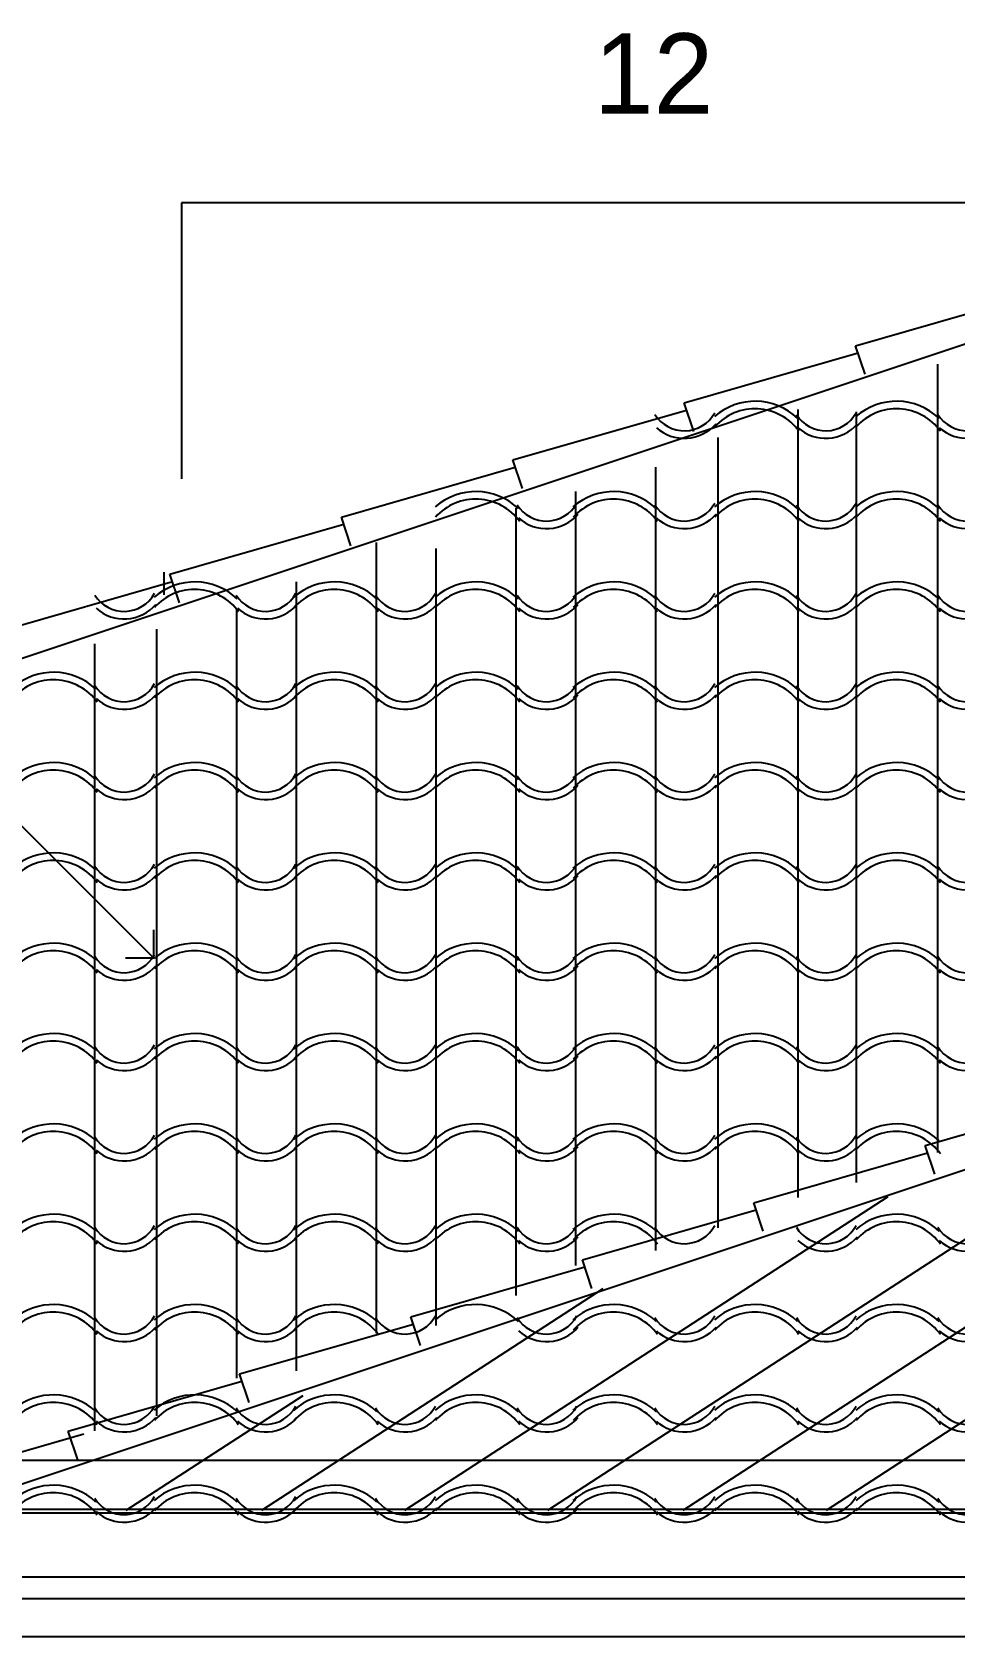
# Model space of a CAD drawing. Extents: x -92740 to -63661, y -15771 to -4391.
# Drawn here: x -90697.4 to -90605.4, y -9655.3 to -9495.4 of the extents above; entities that cross this region are included whole.
import ezdxf
from ezdxf.enums import TextEntityAlignment as Align

# ---------------------------------------------------------------- set-up
doc = ezdxf.new("R2010")
doc.units = 0
doc.header["$MEASUREMENT"] = 0
doc.layers.add('ELEVATIONS', color=7, linetype='Continuous')
doc.layers.add('ROOFTILE', color=7, linetype='Continuous')
doc.styles.add('DCADTXTSTYLE1', font='AVG_TP')

msp = doc.modelspace()

# ---------------------------------------------------------------- linework, layer by layer
at = {"layer": 'ELEVATIONS', "color": 1, "linetype": 'Continuous', "ltscale": 18}
for p, q in [((-90954.97, -9643.28), (-90517.37, -9497.42)), ((-90615.33, -9526.62), (-90598.02, -9521.64)), ((-90614.38, -9529.46), (-90615.33, -9526.62)), ((-90632.41, -9532.31), (-90615.09, -9527.33)), ((-90649.48, -9538), (-90632.17, -9533.02)), ((-90631.46, -9535.15), (-90632.41, -9532.31)), ((-90648.53, -9540.85), (-90649.48, -9538)), ((-90666.56, -9543.69), (-90649.25, -9538.71)), ((-90683.64, -9549.38), (-90666.32, -9544.4)), ((-90665.61, -9546.54), (-90666.56, -9543.69)), ((-90684.25, -9549.17), (-90684.25, -9551.42)), ((-90700.71, -9555.08), (-90683.4, -9550.1)), ((-90682.69, -9552.23), (-90683.64, -9549.38)), ((-90708.22, -9643.28), (-90452, -9557.88)), ((-90608.4, -9606.31), (-90591.09, -9601.32)), ((-90607.45, -9609.15), (-90608.4, -9606.31)), ((-90625.47, -9612), (-90608.16, -9607.02)), ((-90642.55, -9617.69), (-90625.24, -9612.71)), ((-90624.53, -9614.84), (-90625.47, -9612)), ((-90641.6, -9620.54), (-90642.55, -9617.69)), ((-90659.63, -9623.38), (-90642.31, -9618.4)), ((-90676.7, -9629.07), (-90659.39, -9624.09)), ((-90658.68, -9626.23), (-90659.63, -9623.38)), ((-90675.76, -9631.92), (-90676.7, -9629.07)), ((-90693.78, -9634.77), (-90676.47, -9629.79)), ((-90709.53, -9640.02), (-90692.22, -9635.04)), ((-90692.83, -9637.61), (-90693.78, -9634.77)), ((-90356.22, -9642.57), (-90952.75, -9642.57)), ((-90356.22, -9649.31), (-90949.75, -9649.31)), ((-90946.74, -9651.44), (-90356.22, -9651.44)), ((-90356.22, -9655.27), (-90943, -9655.27))]:
    msp.add_line(p, q, dxfattribs=at)
at = {"layer": 'ELEVATIONS', "color": 1, "linetype": 'Continuous', "ltscale": 12}
for p, q in [((-90595.5, -9512.39), (-90682.5, -9512.39)), ((-90682.5, -9512.39), (-90682.5, -9539.89)), ((-90685.25, -9587.64), (-90685.25, -9584.81)), ((-90685.25, -9587.64), (-90688.08, -9587.64))]:
    msp.add_line(p, q, dxfattribs=at)
at = {"layer": 'ELEVATIONS', "color": 2, "linetype": 'Continuous', "ltscale": 12}
msp.add_line((-90730, -9542.89), (-90685.25, -9587.64), dxfattribs=at)
at = {"layer": 'ELEVATIONS', "color": 7, "linetype": 'Continuous', "ltscale": 18}
for p, q in [((-90618.25, -9642.64), (-90525.95, -9582.72)), ((-90632.5, -9642.64), (-90554.49, -9592)), ((-90646, -9642.64), (-90582.31, -9601.29)), ((-90660.25, -9642.64), (-90612.09, -9611.38)), ((-90674.5, -9642.64), (-90640.48, -9620.55)), ((-90688, -9642.64), (-90670.38, -9631.2))]:
    msp.add_line(p, q, dxfattribs=at)
at = {"layer": 'ELEVATIONS', "color": 2, "linetype": 'Continuous', "ltscale": 18}
for p, q in [((-91067.19, -9637.67), (-89994.25, -9637.67)), ((-91081.72, -9642.92), (-90541, -9642.92))]:
    msp.add_line(p, q, dxfattribs=at)
at = {"layer": 'ROOFTILE', "color": 7, "linetype": 'Continuous', "ltscale": 18}
for p, q in [((-90607.14, -9607), (-90607.14, -9528.46)), ((-90621.07, -9611.5), (-90621.07, -9532.97)), ((-90615.25, -9610), (-90615.25, -9533.21)), ((-90629.04, -9614.5), (-90629.04, -9535.76)), ((-90635.24, -9616.75), (-90635.24, -9538.72)), ((-90643.21, -9618.25), (-90643.21, -9541.15)), ((-90649.15, -9621.25), (-90649.15, -9542.8)), ((-90663.06, -9625), (-90663.06, -9546.22)), ((-90657.12, -9624.25), (-90657.12, -9546.83)), ((-90671.03, -9628.75), (-90671.03, -9550.15)), ((-90676.97, -9629.5), (-90676.97, -9552.9)), ((-90684.94, -9633.25), (-90684.94, -9554.87)), ((-90691.14, -9634.75), (-90691.14, -9556.32))]:
    msp.add_line(p, q, dxfattribs=at)
for centre, radius, start, end in [((-90625.35, -9538.31), 6.16, 46.5154, 131.1465), ((-90625.35, -9538.31), 5.41, 36.0644, 138.0128), ((-90611.25, -9538.31), 6.16, 46.5154, 131.1465), ((-90611.25, -9538.31), 5.41, 36.0644, 138.0128), ((-90632.4, -9531.65), 3.44, 211.6504, 331.6052), ((-90632.4, -9531.65), 4.19, 228.3381, 319.0707), ((-90618.31, -9531.65), 3.44, 211.6504, 331.6052), ((-90618.31, -9531.65), 4.19, 228.3381, 319.0707), ((-90604.21, -9531.65), 3.44, 211.6504, 331.6052), ((-90604.21, -9531.65), 4.19, 228.3381, 319.0707), ((-90653.17, -9547.31), 6.16, 46.5154, 131.1465), ((-90639.44, -9547.31), 6.16, 46.5154, 131.1465), ((-90625.35, -9547.31), 6.16, 46.5154, 131.1465), ((-90611.25, -9547.31), 6.16, 46.5154, 131.1465), ((-90653.17, -9547.31), 5.41, 36.0644, 138.0128), ((-90646.13, -9540.65), 3.44, 211.6504, 331.6052), ((-90639.44, -9547.31), 5.41, 36.0644, 138.0128), ((-90632.4, -9540.65), 3.44, 211.6504, 331.6052), ((-90625.35, -9547.31), 5.41, 36.0644, 138.0128), ((-90618.31, -9540.65), 3.44, 211.6504, 331.6052), ((-90611.25, -9547.31), 5.41, 36.0644, 138.0128), ((-90604.21, -9540.65), 3.44, 211.6504, 331.6052), ((-90646.13, -9540.65), 4.19, 228.3381, 319.0707), ((-90632.4, -9540.65), 4.19, 228.3381, 319.0707), ((-90618.31, -9540.65), 4.19, 228.3381, 319.0707), ((-90604.21, -9540.65), 4.19, 228.3381, 319.0707), ((-90681.17, -9556.31), 6.16, 46.5154, 131.1465), ((-90667.26, -9556.31), 6.16, 46.5154, 131.1465), ((-90653.17, -9556.31), 6.16, 46.5154, 131.1465), ((-90639.44, -9556.31), 6.16, 46.5154, 131.1465), ((-90625.35, -9556.31), 6.16, 46.5154, 131.1465), ((-90611.25, -9556.31), 6.16, 46.5154, 131.1465), ((-90688.21, -9549.65), 3.44, 211.6504, 331.6052), ((-90688.21, -9549.65), 4.19, 228.3381, 319.0707), ((-90681.17, -9556.31), 5.41, 36.0644, 138.0128), ((-90674.12, -9549.65), 3.44, 211.6504, 331.6052), ((-90674.12, -9549.65), 4.19, 228.3381, 319.0707), ((-90667.26, -9556.31), 5.41, 36.0644, 138.0128), ((-90660.22, -9549.65), 3.44, 211.6504, 331.6052), ((-90660.22, -9549.65), 4.19, 228.3381, 319.0707), ((-90653.17, -9556.31), 5.41, 36.0644, 138.0128), ((-90646.13, -9549.65), 3.44, 211.6504, 331.6052), ((-90646.13, -9549.65), 4.19, 228.3381, 319.0707), ((-90639.44, -9556.31), 5.41, 36.0644, 138.0128), ((-90632.4, -9549.65), 3.44, 211.6504, 331.6052), ((-90632.4, -9549.65), 4.19, 228.3381, 319.0707), ((-90625.35, -9556.31), 5.41, 36.0644, 138.0128), ((-90618.31, -9549.65), 3.44, 211.6504, 331.6052), ((-90618.31, -9549.65), 4.19, 228.3381, 319.0707), ((-90611.25, -9556.31), 5.41, 36.0644, 138.0128), ((-90604.21, -9549.65), 3.44, 211.6504, 331.6052), ((-90604.21, -9549.65), 4.19, 228.3381, 319.0707), ((-90695.25, -9565.31), 6.16, 46.5154, 131.1465), ((-90695.25, -9565.31), 5.41, 36.0644, 138.0128), ((-90688.21, -9558.65), 3.44, 211.6504, 331.6052), ((-90681.17, -9565.31), 6.16, 46.5154, 131.1465), ((-90681.17, -9565.31), 5.41, 36.0644, 138.0128), ((-90674.12, -9558.65), 3.44, 211.6504, 331.6052), ((-90667.26, -9565.31), 6.16, 46.5154, 131.1465), ((-90667.26, -9565.31), 5.41, 36.0644, 138.0128), ((-90660.22, -9558.65), 3.44, 211.6504, 331.6052), ((-90653.17, -9565.31), 6.16, 46.5154, 131.1465), ((-90653.17, -9565.31), 5.41, 36.0644, 138.0128), ((-90646.13, -9558.65), 3.44, 211.6504, 331.6052), ((-90639.44, -9565.31), 6.16, 46.5154, 131.1465), ((-90639.44, -9565.31), 5.41, 36.0644, 138.0128), ((-90632.4, -9558.65), 3.44, 211.6504, 331.6052), ((-90625.35, -9565.31), 6.16, 46.5154, 131.1465), ((-90625.35, -9565.31), 5.41, 36.0644, 138.0128), ((-90618.31, -9558.65), 3.44, 211.6504, 331.6052), ((-90611.25, -9565.31), 6.16, 46.5154, 131.1465), ((-90611.25, -9565.31), 5.41, 36.0644, 138.0128), ((-90604.21, -9558.65), 3.44, 211.6504, 331.6052), ((-90688.21, -9558.65), 4.19, 228.3381, 319.0707), ((-90674.12, -9558.65), 4.19, 228.3381, 319.0707), ((-90660.22, -9558.65), 4.19, 228.3381, 319.0707), ((-90646.13, -9558.65), 4.19, 228.3381, 319.0707), ((-90632.4, -9558.65), 4.19, 228.3381, 319.0707), ((-90618.31, -9558.65), 4.19, 228.3381, 319.0707), ((-90604.21, -9558.65), 4.19, 228.3381, 319.0707), ((-90695.25, -9574.31), 6.16, 46.5154, 131.1465), ((-90681.17, -9574.31), 6.16, 46.5154, 131.1465), ((-90667.26, -9574.31), 6.16, 46.5154, 131.1465), ((-90653.17, -9574.31), 6.16, 46.5154, 131.1465), ((-90639.44, -9574.31), 6.16, 46.5154, 131.1465), ((-90625.35, -9574.31), 6.16, 46.5154, 131.1465), ((-90611.25, -9574.31), 6.16, 46.5154, 131.1465), ((-90695.25, -9574.31), 5.41, 36.0644, 138.0128), ((-90688.21, -9567.65), 3.44, 211.6504, 331.6052), ((-90681.17, -9574.31), 5.41, 36.0644, 138.0128), ((-90674.12, -9567.65), 3.44, 211.6504, 331.6052), ((-90667.26, -9574.31), 5.41, 36.0644, 138.0128), ((-90660.22, -9567.65), 3.44, 211.6504, 331.6052), ((-90653.17, -9574.31), 5.41, 36.0644, 138.0128), ((-90646.13, -9567.65), 3.44, 211.6504, 331.6052), ((-90639.44, -9574.31), 5.41, 36.0644, 138.0128), ((-90632.4, -9567.65), 3.44, 211.6504, 331.6052), ((-90625.35, -9574.31), 5.41, 36.0644, 138.0128), ((-90618.31, -9567.65), 3.44, 211.6504, 331.6052), ((-90611.25, -9574.31), 5.41, 36.0644, 138.0128), ((-90604.21, -9567.65), 3.44, 211.6504, 331.6052), ((-90688.21, -9567.65), 4.19, 228.3381, 319.0707), ((-90674.12, -9567.65), 4.19, 228.3381, 319.0707), ((-90660.22, -9567.65), 4.19, 228.3381, 319.0707), ((-90646.13, -9567.65), 4.19, 228.3381, 319.0707), ((-90632.4, -9567.65), 4.19, 228.3381, 319.0707), ((-90618.31, -9567.65), 4.19, 228.3381, 319.0707), ((-90604.21, -9567.65), 4.19, 228.3381, 319.0707), ((-90695.25, -9583.31), 6.16, 46.5154, 131.1465), ((-90695.25, -9583.31), 5.41, 36.0644, 138.0128), ((-90681.17, -9583.31), 6.16, 46.5154, 131.1465), ((-90681.17, -9583.31), 5.41, 36.0644, 138.0128), ((-90667.26, -9583.31), 6.16, 46.5154, 131.1465), ((-90667.26, -9583.31), 5.41, 36.0644, 138.0128), ((-90653.17, -9583.31), 6.16, 46.5154, 131.1465), ((-90653.17, -9583.31), 5.41, 36.0644, 138.0128), ((-90639.44, -9583.31), 6.16, 46.5154, 131.1465), ((-90639.44, -9583.31), 5.41, 36.0644, 138.0128), ((-90625.35, -9583.31), 6.16, 46.5154, 131.1465), ((-90625.35, -9583.31), 5.41, 36.0644, 138.0128), ((-90611.25, -9583.31), 6.16, 46.5154, 131.1465), ((-90611.25, -9583.31), 5.41, 36.0644, 138.0128), ((-90688.21, -9576.65), 3.44, 211.6504, 331.6052), ((-90688.21, -9576.65), 4.19, 228.3381, 319.0707), ((-90674.12, -9576.65), 3.44, 211.6504, 331.6052), ((-90674.12, -9576.65), 4.19, 228.3381, 319.0707), ((-90660.22, -9576.65), 3.44, 211.6504, 331.6052), ((-90660.22, -9576.65), 4.19, 228.3381, 319.0707), ((-90646.13, -9576.65), 3.44, 211.6504, 331.6052), ((-90646.13, -9576.65), 4.19, 228.3381, 319.0707), ((-90632.4, -9576.65), 3.44, 211.6504, 331.6052), ((-90632.4, -9576.65), 4.19, 228.3381, 319.0707), ((-90618.31, -9576.65), 3.44, 211.6504, 331.6052), ((-90618.31, -9576.65), 4.19, 228.3381, 319.0707), ((-90604.21, -9576.65), 3.44, 211.6504, 331.6052), ((-90604.21, -9576.65), 4.19, 228.3381, 319.0707), ((-90695.25, -9592.31), 6.16, 46.5154, 131.1465), ((-90695.25, -9592.31), 5.41, 36.0644, 138.0128), ((-90688.21, -9585.65), 3.44, 211.6504, 331.6052), ((-90681.17, -9592.31), 6.16, 46.5154, 131.1465), ((-90681.17, -9592.31), 5.41, 36.0644, 138.0128), ((-90674.12, -9585.65), 3.44, 211.6504, 331.6052), ((-90667.26, -9592.31), 6.16, 46.5154, 131.1465), ((-90667.26, -9592.31), 5.41, 36.0644, 138.0128), ((-90660.22, -9585.65), 3.44, 211.6504, 331.6052), ((-90653.17, -9592.31), 6.16, 46.5154, 131.1465), ((-90653.17, -9592.31), 5.41, 36.0644, 138.0128), ((-90646.13, -9585.65), 3.44, 211.6504, 331.6052), ((-90639.44, -9592.31), 6.16, 46.5154, 131.1465), ((-90639.44, -9592.31), 5.41, 36.0644, 138.0128), ((-90632.4, -9585.65), 3.44, 211.6504, 331.6052), ((-90625.35, -9592.31), 6.16, 46.5154, 131.1465), ((-90625.35, -9592.31), 5.41, 36.0644, 138.0128), ((-90618.31, -9585.65), 3.44, 211.6504, 331.6052), ((-90611.25, -9592.31), 6.16, 46.5154, 131.1465), ((-90611.25, -9592.31), 5.41, 36.0644, 138.0128), ((-90604.21, -9585.65), 3.44, 211.6504, 331.6052), ((-90688.21, -9585.65), 4.19, 228.3381, 319.0707), ((-90674.12, -9585.65), 4.19, 228.3381, 319.0707), ((-90660.22, -9585.65), 4.19, 228.3381, 319.0707), ((-90646.13, -9585.65), 4.19, 228.3381, 319.0707), ((-90632.4, -9585.65), 4.19, 228.3381, 319.0707), ((-90618.31, -9585.65), 4.19, 228.3381, 319.0707), ((-90604.21, -9585.65), 4.19, 228.3381, 319.0707), ((-90695.25, -9601.31), 6.16, 46.5154, 131.1465), ((-90681.17, -9601.31), 6.16, 46.5154, 131.1465), ((-90667.26, -9601.31), 6.16, 46.5154, 131.1465), ((-90653.17, -9601.31), 6.16, 46.5154, 131.1465), ((-90639.44, -9601.31), 6.16, 46.5154, 131.1465), ((-90625.35, -9601.31), 6.16, 46.5154, 131.1465), ((-90611.25, -9601.31), 6.16, 46.5154, 131.1465), ((-90695.25, -9601.31), 5.41, 36.0644, 138.0128), ((-90688.21, -9594.65), 3.44, 211.6504, 331.6052), ((-90681.17, -9601.31), 5.41, 36.0644, 138.0128), ((-90674.12, -9594.65), 3.44, 211.6504, 331.6052), ((-90667.26, -9601.31), 5.41, 36.0644, 138.0128), ((-90660.22, -9594.65), 3.44, 211.6504, 331.6052), ((-90653.17, -9601.31), 5.41, 36.0644, 138.0128), ((-90646.13, -9594.65), 3.44, 211.6504, 331.6052), ((-90639.44, -9601.31), 5.41, 36.0644, 138.0128), ((-90632.4, -9594.65), 3.44, 211.6504, 331.6052), ((-90625.35, -9601.31), 5.41, 36.0644, 138.0128), ((-90618.31, -9594.65), 3.44, 211.6504, 331.6052), ((-90611.25, -9601.31), 5.41, 36.0644, 138.0128), ((-90604.21, -9594.65), 3.44, 211.6504, 331.6052), ((-90688.21, -9594.65), 4.19, 228.3381, 319.0707), ((-90674.12, -9594.65), 4.19, 228.3381, 319.0707), ((-90660.22, -9594.65), 4.19, 228.3381, 319.0707), ((-90646.13, -9594.65), 4.19, 228.3381, 319.0707), ((-90632.4, -9594.65), 4.19, 228.3381, 319.0707), ((-90618.31, -9594.65), 4.19, 228.3381, 319.0707), ((-90604.21, -9594.65), 4.19, 228.3381, 319.0707), ((-90695.25, -9610.31), 6.16, 46.5154, 131.1465), ((-90695.25, -9610.31), 5.41, 36.0644, 138.0128), ((-90681.17, -9610.31), 6.16, 46.5154, 131.1465), ((-90681.17, -9610.31), 5.41, 36.0644, 138.0128), ((-90667.26, -9610.31), 6.16, 46.5154, 131.1465), ((-90667.26, -9610.31), 5.41, 36.0644, 138.0128), ((-90653.17, -9610.31), 6.16, 46.5154, 131.1465), ((-90653.17, -9610.31), 5.41, 36.0644, 138.0128), ((-90639.44, -9610.31), 6.16, 46.5154, 131.1465), ((-90639.44, -9610.31), 5.41, 36.0644, 138.0128), ((-90625.35, -9610.31), 6.16, 46.5154, 131.1465), ((-90625.35, -9610.31), 5.41, 36.0644, 138.0128), ((-90611.25, -9610.31), 6.16, 46.5154, 131.1465), ((-90611.25, -9610.31), 5.41, 36.0644, 138.0128), ((-90688.21, -9603.65), 3.44, 211.6504, 331.6052), ((-90688.21, -9603.65), 4.19, 228.3381, 319.0707), ((-90674.12, -9603.65), 3.44, 211.6504, 331.6052), ((-90674.12, -9603.65), 4.19, 228.3381, 319.0707), ((-90660.22, -9603.65), 3.44, 211.6504, 331.6052), ((-90660.22, -9603.65), 4.19, 228.3381, 319.0707), ((-90646.13, -9603.65), 3.44, 211.6504, 331.6052), ((-90646.13, -9603.65), 4.19, 228.3381, 319.0707), ((-90632.4, -9603.65), 3.44, 211.6504, 331.6052), ((-90632.4, -9603.65), 4.19, 228.3381, 319.0707), ((-90618.31, -9603.65), 3.44, 211.6504, 331.6052), ((-90618.31, -9603.65), 4.19, 228.3381, 319.0707), ((-90695.25, -9619.31), 6.16, 46.5154, 131.1465), ((-90681.17, -9619.31), 6.16, 46.5154, 131.1465), ((-90667.26, -9619.31), 6.16, 46.5154, 131.1465), ((-90653.17, -9619.31), 6.16, 46.5154, 131.1465), ((-90639.44, -9619.31), 6.16, 46.5154, 131.1465), ((-90611.25, -9619.31), 6.16, 46.5154, 131.1465), ((-90695.25, -9619.31), 5.41, 36.0644, 138.0128), ((-90688.21, -9612.65), 3.44, 211.6504, 331.6052), ((-90681.17, -9619.31), 5.41, 36.0644, 138.0128), ((-90674.12, -9612.65), 3.44, 211.6504, 331.6052), ((-90667.26, -9619.31), 5.41, 36.0644, 138.0128), ((-90660.22, -9612.65), 3.44, 211.6504, 331.6052), ((-90653.17, -9619.31), 5.41, 36.0644, 138.0128), ((-90646.13, -9612.65), 3.44, 211.6504, 331.6052), ((-90639.44, -9619.31), 5.41, 36.0644, 138.0128), ((-90632.4, -9612.65), 3.44, 211.6504, 331.6052), ((-90618.31, -9612.65), 3.44, 211.6504, 331.6052), ((-90611.25, -9619.31), 5.41, 36.0644, 138.0128), ((-90604.21, -9612.65), 3.44, 211.6504, 331.6052), ((-90688.21, -9612.65), 4.19, 228.3381, 319.0707), ((-90674.12, -9612.65), 4.19, 228.3381, 319.0707), ((-90660.22, -9612.65), 4.19, 228.3381, 319.0707), ((-90646.13, -9612.65), 4.19, 228.3381, 319.0707), ((-90618.31, -9612.65), 4.19, 228.3381, 319.0707), ((-90604.21, -9612.65), 4.19, 228.3381, 319.0707), ((-90695.25, -9628.31), 6.16, 46.5154, 131.1465), ((-90681.17, -9628.31), 6.16, 46.5154, 131.1465), ((-90667.26, -9628.31), 6.16, 46.5154, 131.1465), ((-90653.17, -9628.31), 6.16, 46.5154, 131.1465), ((-90639.44, -9628.31), 6.16, 46.5154, 131.1465), ((-90625.35, -9628.31), 6.16, 46.5154, 131.1465), ((-90611.25, -9628.31), 6.16, 46.5154, 131.1465), ((-90695.25, -9628.31), 5.41, 36.0644, 138.0128), ((-90688.21, -9621.65), 3.44, 211.6504, 331.6052), ((-90688.21, -9621.65), 4.19, 228.3381, 319.0707), ((-90681.17, -9628.31), 5.41, 36.0644, 138.0128), ((-90674.12, -9621.65), 3.44, 211.6504, 331.6052), ((-90674.12, -9621.65), 4.19, 228.3381, 319.0707), ((-90667.26, -9628.31), 5.41, 36.0644, 138.0128), ((-90660.22, -9621.65), 3.44, 211.6504, 331.6052), ((-90646.13, -9621.65), 3.44, 211.6504, 331.6052), ((-90646.13, -9621.65), 4.19, 228.3381, 319.0707), ((-90639.44, -9628.31), 5.41, 36.0644, 138.0128), ((-90632.4, -9621.65), 3.44, 211.6504, 331.6052), ((-90632.4, -9621.65), 4.19, 228.3381, 319.0707), ((-90625.35, -9628.31), 5.41, 36.0644, 138.0128), ((-90618.31, -9621.65), 3.44, 211.6504, 331.6052), ((-90618.31, -9621.65), 4.19, 228.3381, 319.0707), ((-90611.25, -9628.31), 5.41, 36.0644, 138.0128), ((-90604.21, -9621.65), 3.44, 211.6504, 331.6052), ((-90604.21, -9621.65), 4.19, 228.3381, 319.0707), ((-90695.25, -9637.31), 6.16, 46.5154, 131.1465), ((-90695.25, -9637.31), 5.41, 36.0644, 138.0128), ((-90688.21, -9630.65), 3.44, 211.6504, 331.6052), ((-90681.17, -9637.31), 6.16, 46.5154, 131.1465), ((-90681.17, -9637.31), 5.41, 36.0644, 138.0128), ((-90674.12, -9630.65), 3.44, 211.6504, 331.6052), ((-90667.26, -9637.31), 6.16, 46.5154, 131.1465), ((-90667.26, -9637.31), 5.41, 36.0644, 138.0128), ((-90660.22, -9630.65), 3.44, 211.6504, 331.6052), ((-90653.17, -9637.31), 6.16, 46.5154, 131.1465), ((-90653.17, -9637.31), 5.41, 36.0644, 138.0128), ((-90646.13, -9630.65), 3.44, 211.6504, 331.6052), ((-90639.44, -9637.31), 6.16, 46.5154, 131.1465), ((-90639.44, -9637.31), 5.41, 36.0644, 138.0128), ((-90632.4, -9630.65), 3.44, 211.6504, 331.6052), ((-90625.35, -9637.31), 6.16, 46.5154, 131.1465), ((-90625.35, -9637.31), 5.41, 36.0644, 138.0128), ((-90618.31, -9630.65), 3.44, 211.6504, 331.6052), ((-90611.25, -9637.31), 6.16, 46.5154, 131.1465), ((-90611.25, -9637.31), 5.41, 36.0644, 138.0128), ((-90604.21, -9630.65), 3.44, 211.6504, 331.6052), ((-90688.21, -9630.65), 4.19, 228.3381, 319.0707), ((-90674.12, -9630.65), 4.19, 228.3381, 319.0707), ((-90660.22, -9630.65), 4.19, 228.3381, 319.0707), ((-90646.13, -9630.65), 4.19, 228.3381, 319.0707), ((-90632.4, -9630.65), 4.19, 228.3381, 319.0707), ((-90618.31, -9630.65), 4.19, 228.3381, 319.0707), ((-90604.21, -9630.65), 4.19, 228.3381, 319.0707), ((-90695.25, -9646.31), 6.16, 46.5154, 131.1465), ((-90681.17, -9646.31), 6.16, 46.5154, 131.1465), ((-90667.26, -9646.31), 6.16, 46.5154, 131.1465), ((-90653.17, -9646.31), 6.16, 46.5154, 131.1465), ((-90639.44, -9646.31), 6.16, 46.5154, 131.1465), ((-90625.35, -9646.31), 6.16, 46.5154, 131.1465), ((-90611.25, -9646.31), 6.16, 46.5154, 131.1465), ((-90695.25, -9646.31), 5.41, 36.0644, 138.0128), ((-90688.21, -9639.65), 3.44, 211.6504, 331.6052), ((-90681.17, -9646.31), 5.41, 36.0644, 138.0128), ((-90674.12, -9639.65), 3.44, 211.6504, 331.6052), ((-90667.26, -9646.31), 5.41, 36.0644, 138.0128), ((-90660.22, -9639.65), 3.44, 211.6504, 331.6052), ((-90653.17, -9646.31), 5.41, 36.0644, 138.0128), ((-90646.13, -9639.65), 3.44, 211.6504, 331.6052), ((-90639.44, -9646.31), 5.41, 36.0644, 138.0128), ((-90632.4, -9639.65), 3.44, 211.6504, 331.6052), ((-90625.35, -9646.31), 5.41, 36.0644, 138.0128), ((-90618.31, -9639.65), 3.44, 211.6504, 331.6052), ((-90611.25, -9646.31), 5.41, 36.0644, 138.0128), ((-90604.21, -9639.65), 3.44, 211.6504, 331.6052), ((-90688.21, -9639.65), 4.19, 228.3381, 319.0707), ((-90674.12, -9639.65), 4.19, 228.3381, 319.0707), ((-90660.22, -9639.65), 4.19, 228.3381, 319.0707), ((-90646.13, -9639.65), 4.19, 228.3381, 319.0707), ((-90632.4, -9639.65), 4.19, 228.3381, 319.0707), ((-90618.31, -9639.65), 4.19, 228.3381, 319.0707), ((-90604.21, -9639.65), 4.19, 228.3381, 319.0707)]:
    msp.add_arc(centre, radius, start, end, dxfattribs=at)

# ---------------------------------------------------------------- texts
at = {"layer": 'ELEVATIONS', "color": 3, "linetype": 'Continuous', "ltscale": 12, "style": 'DCADTXTSTYLE1'}
msp.add_text('12', height=8, dxfattribs=at).set_placement((-90629.5, -9505.89), align=Align.BOTTOM_RIGHT)

doc.saveas('drawing.dxf')
